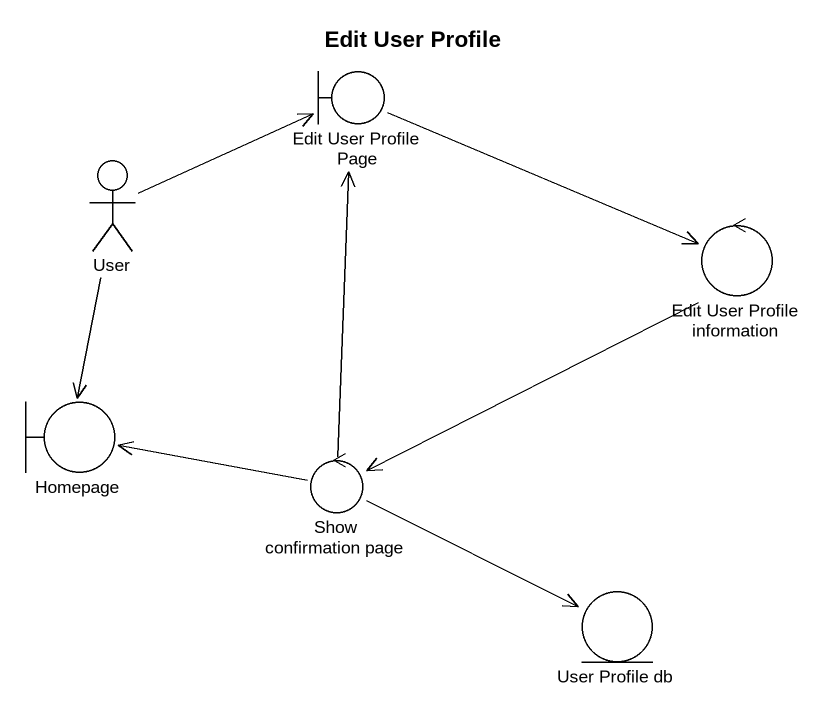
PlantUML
@startuml
title Edit User Profile
boundary "Edit User Profile Page" as Edit_User_Profile_Page
actor User
control "Edit User Profile information" as Edit_User_Profile
boundary Homepage
control "Show confirmation page" as Show_confirmation_page
entity "User Profile db" as User_Profile_db
Edit_User_Profile_Page -right-> Edit_User_Profile
User -right-> Edit_User_Profile_Page
User --> Homepage
Edit_User_Profile -left-> Show_confirmation_page
Show_confirmation_page -up-> Edit_User_Profile_Page
Show_confirmation_page -left-> Homepage
Show_confirmation_page -right-> User_Profile_db
@enduml
